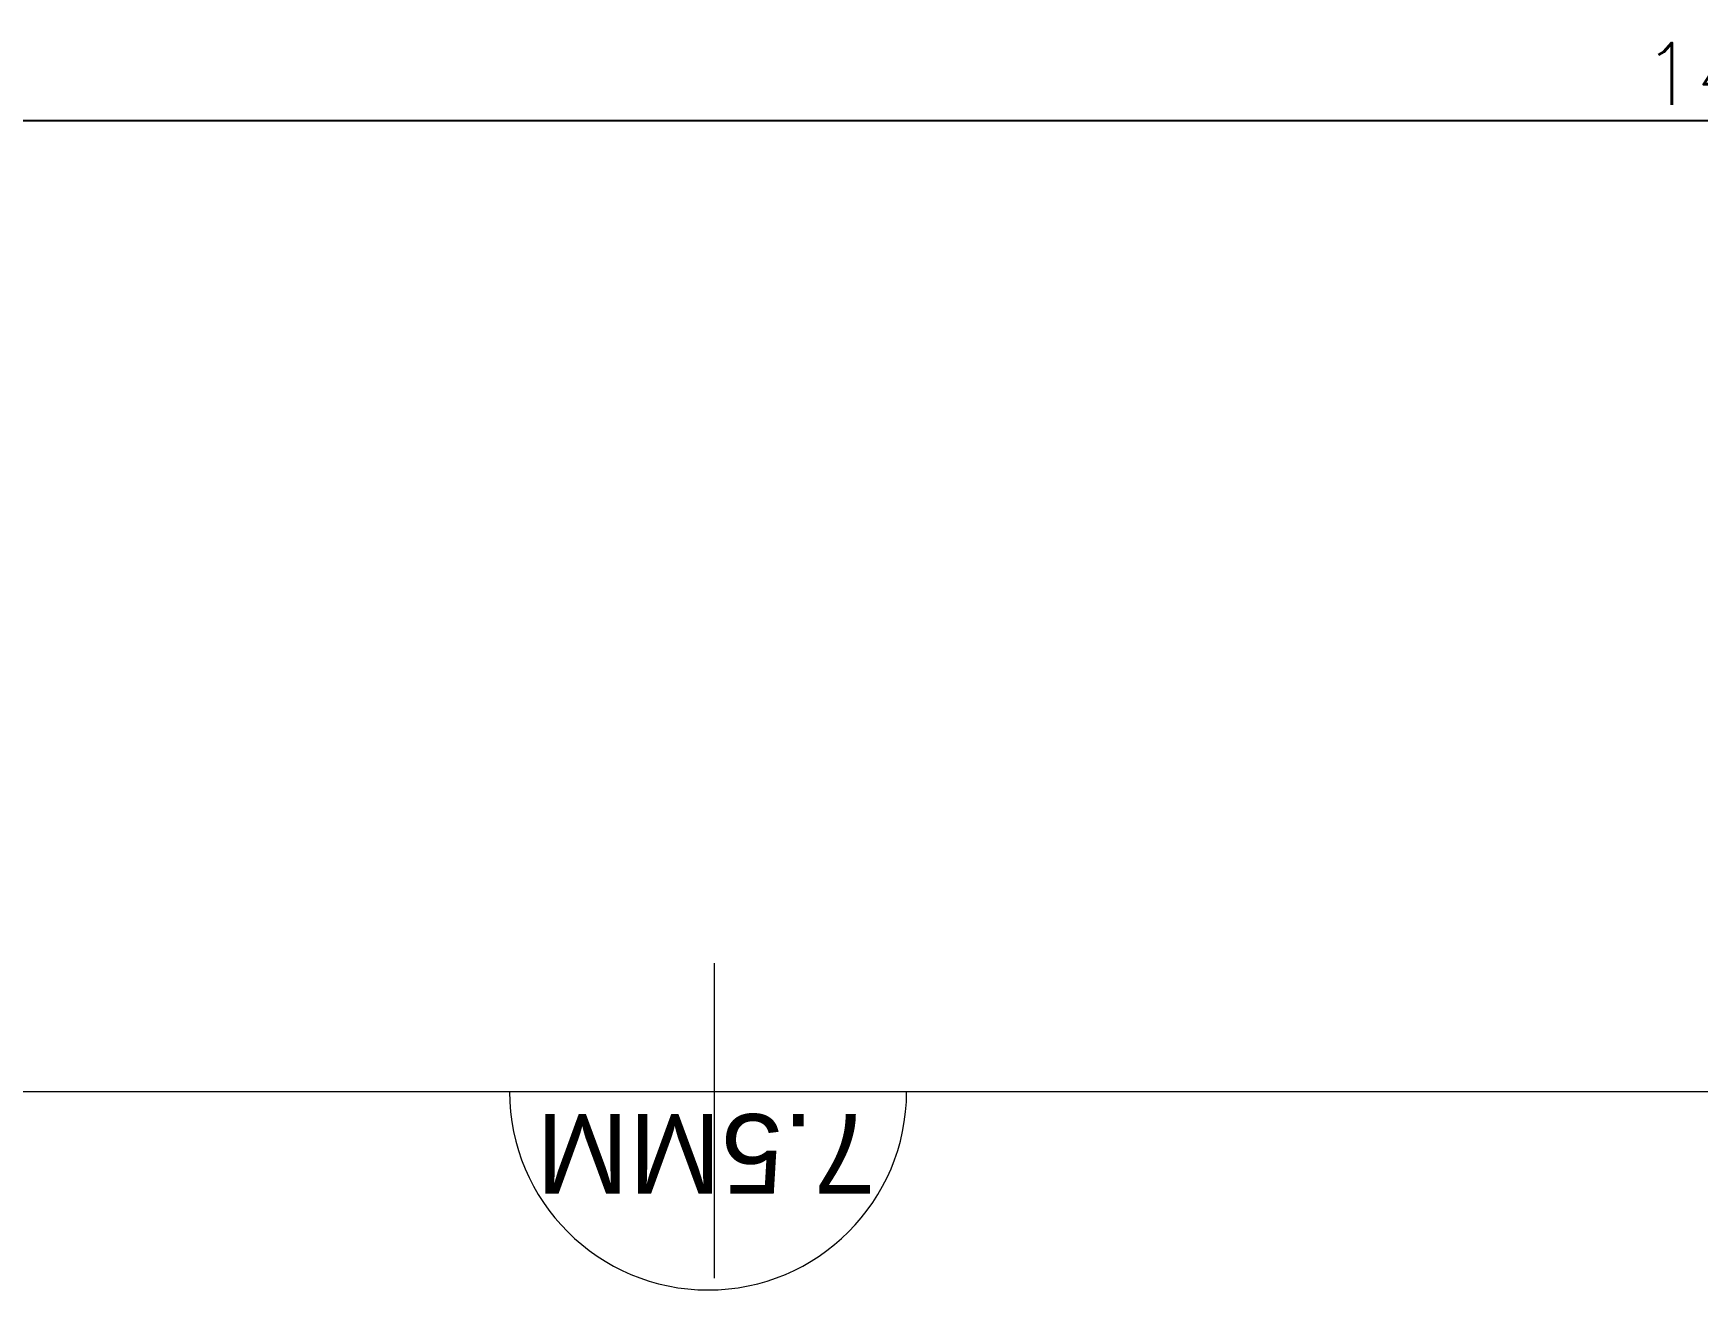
# Model space of a CAD drawing. Header units: millimetres. Extents: x 1863 to 2194, y 977 to 1295.
# Drawn here: x 2016.5 to 2083.6, y 1243.6 to 1294.9 of the extents above; entities that cross this region are included whole.
import ezdxf

# ---------------------------------------------------------------- set-up
doc = ezdxf.new("R2010")
doc.units = ezdxf.units.MM
doc.linetypes.add('CENTERX2', pattern=[101.6, 63.5, -12.7, 12.7, -12.7])
doc.layers.add('05 Tray 實際版框', color=220, linetype='Continuous', lineweight=25)
doc.layers.add('BMLJ', color=4, linetype='Continuous')
doc.styles.get("Standard").update_dxf_attribs({"font": 'txt', "bigfont": 'gbcbig.shx'})
doc.dimstyles.new('ISO-25', dxfattribs={"dimtxt": 2.5, "dimasz": 2.5, "dimexe": 1.25, "dimexo": 0.625, "dimtad": 1, "dimtxsty": 'Standard', "dimcen": 2.5, "dimadec": 0, "dimazin": 0, "dimtfac": 1, "dimtmove": 0, "dimatfit": 3, "dimfxl": 1, "dimarcsym": 0})

# ---------------------------------------------------------------- blocks, each defined once
blk = doc.blocks.new('*D7')
at = {"layer": 'BMLJ', "color": 0, "lineweight": -2, "transparency": 16777216}
for p, q in [((2013.09, 1239.085), (2013.09, 1292.587)), ((2156.09, 1239.085), (2156.09, 1292.587)), ((2015.59, 1291.337), (2153.59, 1291.337))]:
    blk.add_line(p, q, dxfattribs=at)
at = {"layer": 'BMLJ', "color": 0, "transparency": 16777216}
for points in [[(2015.59, 1291.753), (2015.59, 1290.92), (2013.09, 1291.337)], [(2153.59, 1291.753), (2153.59, 1290.92), (2156.09, 1291.337)]]:
    blk.add_solid(points, dxfattribs=at)
at = {"layer": 'BMLJ', "color": 0, "transparency": 16777216, "insert": (2084.59, 1293.212), "char_height": 2.5, "attachment_point": 5}
blk.add_mtext('143', dxfattribs=at)

msp = doc.modelspace()

# ---------------------------------------------------------------- linework, layer by layer
at = {"layer": '05 Tray 實際版框', "linetype": 'CENTERX2', "lineweight": 0, "ltscale": 0.2}
msp.add_line((2043.966, 1257.38), (2043.966, 977.019), dxfattribs=at)
at = {"layer": '05 Tray 實際版框', "lineweight": 0, "ltscale": 0.2}
for points in [[(2003.716, 1252.203), (2177.895, 1252.203)], [(2083.47, 1252.201), (2083.47, 1252.204)]]:
    msp.add_lwpolyline(points, dxfattribs=at)
msp.add_lwpolyline([(2035.717, 1252.203, 1), (2051.717, 1252.203, 1)], format="xyb", dxfattribs=at)
msp.add_lwpolyline([(2035.717, 1252.203, 1), (2051.717, 1252.203, 1)], format="xyb", dxfattribs=at)

# ---------------------------------------------------------------- texts
at = {"layer": '05 Tray 實際版框', "lineweight": 0, "ltscale": 0.2, "insert": (2050.469, 1248.088), "char_height": 3.20376, "width": 13.38695, "attachment_point": 1, "rotation": 180}
msp.add_mtext('{\\fArial|b0|i0|c0|p0;7.5MM}', dxfattribs=at)

# ---------------------------------------------------------------- dimensions: what is measured, and where the dimension line sits
at = {"layer": 'BMLJ'}
dim = msp.add_linear_dim(base=(2156.09, 1291.337), p1=(2013.09, 1238.46), p2=(2156.09, 1238.46), dimstyle='ISO-25', dxfattribs=at)
dim.commit()
dim.dimension.update_dxf_attribs({"geometry": '*D7', "text_midpoint": (2084.59, 1293.212)})

doc.saveas('drawing.dxf')
